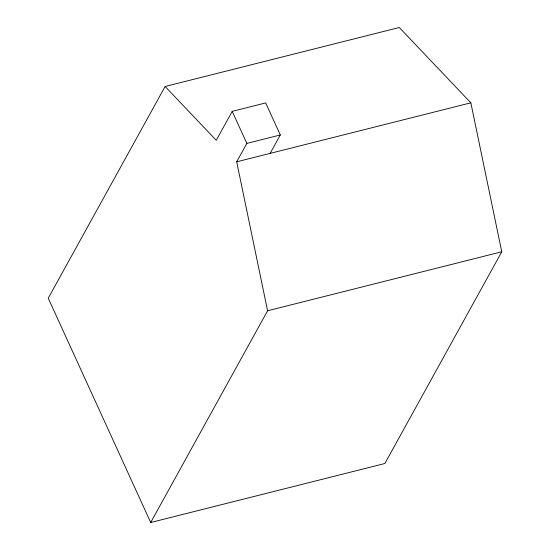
<?xml version="1.0" encoding="UTF-8"?>
<svg xmlns="http://www.w3.org/2000/svg" width="550" height="550" viewBox="0 0 550 550"><rect width="100%" height="100%" fill="white"/><g stroke="black" fill="none" stroke-linecap="round" stroke-linejoin="round"><path stroke-width="0.82" d="M165.124 86.487L48.249 298.21L150.707 522.5L384.876 463.513L501.751 251.79L470.848 102.823L399.293 27.5L165.124 86.487L216.239 140.284L232.21 111.354L265.664 102.926L280.301 134.97L270.139 153.381M150.707 522.5L267.589 310.771L236.686 161.81L246.847 143.399L280.301 134.97M236.686 161.81L470.848 102.823M267.589 310.771L501.751 251.79M232.21 111.354L246.847 143.399"/></g></svg>
